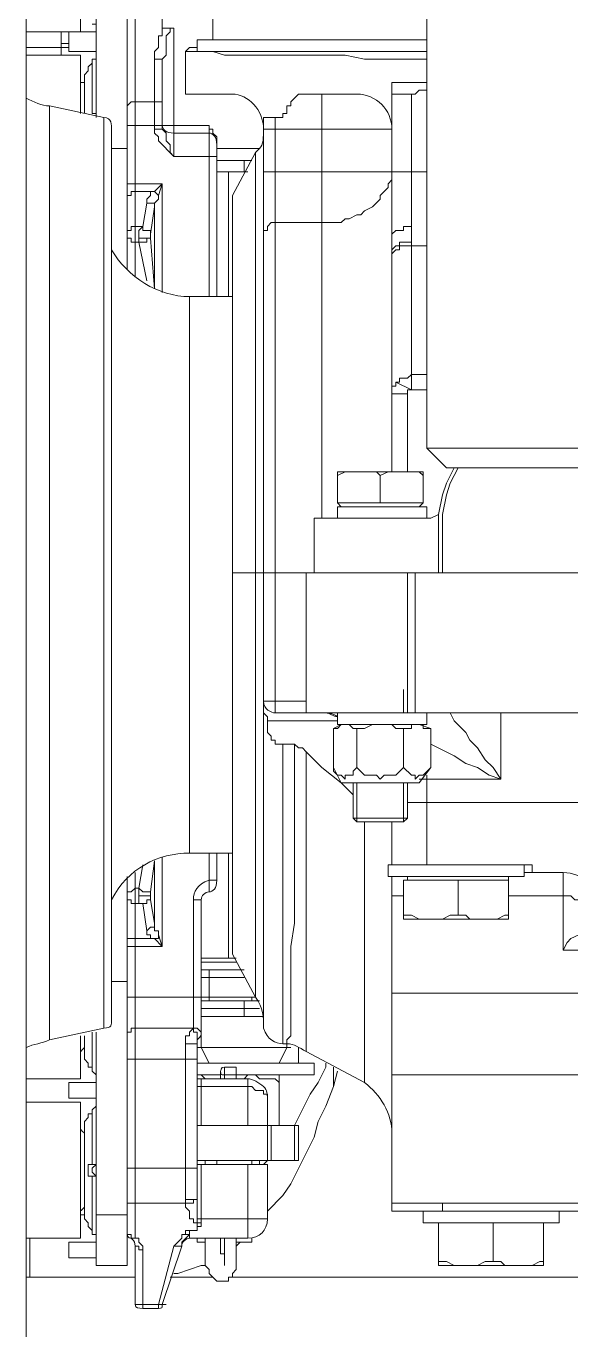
# Model space of a CAD drawing. Header units: millimetres. Extents: x 25083 to 52777, y 24772 to 45779.
# Drawn here: x 46909.1 to 46961.1, y 38556.6 to 38681 of the extents above; entities that cross this region are included whole.
import ezdxf

# ---------------------------------------------------------------- set-up
doc = ezdxf.new("R2010")
doc.units = ezdxf.units.MM

# ---------------------------------------------------------------- blocks, each defined once
blk = doc.blocks.new('zw$F4C5')
at = {"color": 7, "lineweight": 5}
for points in [[(798.79, 312.68), (798.79, 8.91)], [(816.62, 211.67), (816.62, 229.5)], [(805.48, 204.25), (805.48, 228.01)], [(808.45, 189.76), (808.45, 228.01)], [(803.99, 225.79), (803.99, 212.42)], [(809.19, 189.02), (809.19, 226.16)], [(811.79, 212.79), (811.79, 226.16)], [(837.04, 217.25), (837.04, 172.68)], [(805.48, 212.79), (805.48, 213.16), (805.11, 213.16)], [(812.16, 212.79), (811.79, 212.79), (811.79, 212.05), (811.42, 212.05), (811.42, 210.93), (811.05, 210.56), (811.05, 209.82)], [(812.9, 212.79), (812.53, 212.79), (812.53, 212.42), (812.16, 212.05), (812.16, 210.19), (811.79, 209.82), (811.79, 209.45)], [(811.79, 212.79), (812.16, 212.79)], [(812.9, 212.79), (812.16, 212.79)], [(812.9, 200.53), (812.9, 212.79)], [(803.99, 212.42), (798.79, 212.42)], [(802.14, 210.19), (802.14, 212.42)], [(802.14, 212.42), (802.14, 212.05)], [(802.14, 212.05), (802.14, 210.93)], [(805.48, 212.42), (802.88, 212.42)], [(805.48, 212.42), (802.88, 212.42)], [(802.88, 210.56), (802.88, 212.42)], [(815.13, 211.67), (837.04, 211.67)], [(815.13, 210.56), (815.13, 211.67)], [(798.79, 210.93), (802.14, 210.93)], [(802.14, 211.3), (802.88, 211.3)], [(802.88, 210.93), (802.14, 210.93)], [(802.14, 210.93), (802.14, 210.19)], [(805.48, 210.56), (802.88, 210.56)], [(805.48, 210.56), (802.88, 210.56)], [(814.02, 210.56), (814.39, 210.93), (814.76, 210.93)], [(837.04, 209.82), (831.1, 209.82), (829.24, 210.19), (817.73, 210.19), (816.62, 210.56), (814.02, 210.56)], [(814.02, 210.56), (814.02, 206.48)], [(814.76, 210.93), (815.13, 210.93)], [(815.13, 210.56), (837.04, 210.56)], [(798.79, 210.19), (803.99, 210.19)], [(803.99, 210.19), (803.99, 204.62)], [(805.11, 209.45), (804.73, 209.08)], [(804.73, 209.08), (804.73, 208.7)], [(805.11, 209.45), (805.11, 209.82), (805.48, 209.82), (805.48, 210.19)], [(805.11, 209.45), (805.11, 204.62)], [(811.05, 209.82), (811.79, 209.82), (811.79, 209.45)], [(811.05, 209.82), (811.05, 203.13)], [(811.79, 203.13), (811.79, 209.45)], [(804.36, 208.33), (804.73, 208.7)], [(804.36, 204.62), (804.36, 208.33)], [(804.36, 204.62), (804.36, 207.96)], [(837.04, 207.59), (833.7, 207.59)], [(833.7, 170.45), (833.7, 207.59)], [(834.07, 206.48), (833.7, 206.48), (833.7, 206.85)], [(835.56, 206.48), (835.93, 206.48), (836.3, 206.85), (836.67, 206.85)], [(837.04, 207.22), (837.04, 206.85), (836.67, 206.85)], [(801.02, 205.36), (806.22, 204.25)], [(801.02, 205.36), (801.02, 116.24)], [(809.19, 205.73), (808.82, 205.73), (808.45, 205.36)], [(811.05, 205.73), (809.19, 205.73)], [(811.79, 205.36), (811.79, 205.73), (811.05, 205.73)], [(818.48, 206.48), (814.02, 206.48)], [(814.02, 206.48), (818.48, 206.48)], [(823.3, 204.25), (823.3, 204.62), (823.67, 204.62), (823.67, 205.36), (824.05, 205.36), (824.05, 205.73), (824.79, 206.48), (825.9, 206.48)], [(827.02, 206.48), (825.9, 206.48)], [(830.36, 206.48), (827.02, 206.48)], [(827.02, 166), (827.02, 206.48)], [(835.19, 206.48), (834.07, 206.48)], [(835.56, 206.48), (835.19, 206.48)], [(835.56, 206.48), (835.56, 179.74)], [(805.48, 204.62), (805.11, 204.62)], [(805.48, 204.62), (805.48, 204.25)], [(806.22, 204.25), (806.22, 117.35)], [(823.3, 204.25), (821.45, 204.25)], [(821.45, 204.25), (823.3, 204.25)], [(821.45, 148.54), (821.45, 204.25)], [(822.56, 147.43), (822.56, 204.25)], [(806.96, 203.13), (806.96, 118.09)], [(808.45, 203.5), (811.79, 203.5)], [(811.79, 203.13), (811.05, 203.13)], [(812.9, 200.53), (811.42, 202.02), (811.42, 202.39), (811.05, 202.76), (811.05, 203.13)], [(816.25, 203.5), (811.79, 203.5)], [(811.79, 203.13), (812.16, 202.76), (812.16, 202.02), (812.53, 201.65), (812.53, 200.91), (812.9, 200.53)], [(816.25, 203.5), (816.25, 203.13), (816.62, 203.13), (816.62, 202.76), (816.99, 202.39), (816.99, 202.02)], [(816.25, 203.5), (816.25, 187.16)], [(822.56, 203.13), (821.45, 203.13)], [(827.02, 203.13), (822.56, 203.13)], [(829.62, 203.13), (827.02, 203.13)], [(831.84, 203.13), (829.62, 203.13)], [(832.59, 203.13), (831.84, 203.13)], [(833.7, 203.13), (832.59, 203.13)], [(816.25, 202.76), (812.9, 202.76)], [(816.99, 187.16), (816.99, 202.02)], [(806.96, 201.28), (808.45, 201.28)], [(812.9, 200.53), (816.99, 200.53)], [(821.07, 201.28), (816.99, 201.28)], [(820.7, 200.91), (818.48, 196.82)], [(820.7, 200.91), (821.07, 201.28)], [(820.7, 200.91), (820.7, 160.8)], [(816.99, 200.16), (820.33, 200.16)], [(819.59, 200.16), (819.59, 199.05)], [(811.79, 197.93), (808.45, 197.93)], [(811.05, 197.19), (811.79, 197.93)], [(811.79, 197.93), (811.42, 196.82)], [(811.79, 187.54), (811.79, 197.93)], [(816.99, 199.05), (819.59, 199.05)], [(816.99, 199.05), (819.96, 199.05)], [(818.1, 187.16), (818.1, 199.05)], [(822.56, 199.05), (821.45, 199.05)], [(827.02, 199.05), (822.56, 199.05)], [(829.62, 199.05), (827.02, 199.05)], [(833.7, 199.05), (833.7, 198.31), (833.33, 197.93), (833.33, 197.56), (832.59, 196.82), (832.59, 196.45), (831.84, 195.71), (831.1, 195.33), (830.73, 194.96), (830.36, 194.96), (829.62, 194.59), (829.24, 194.59), (828.87, 194.22), (827.02, 194.22)], [(831.84, 199.05), (829.62, 199.05)], [(832.59, 199.05), (831.84, 199.05)], [(833.7, 199.05), (832.59, 199.05)], [(833.7, 199.05), (835.56, 199.05)], [(837.04, 199.05), (835.56, 199.05)], [(808.45, 196.82), (808.82, 196.82), (808.82, 197.19), (809.19, 197.19)], [(809.19, 197.19), (811.05, 197.19)], [(810.31, 196.08), (810.31, 196.45), (810.68, 196.82), (810.68, 197.19), (811.05, 197.19)], [(811.05, 197.19), (811.42, 196.82)], [(811.42, 196.82), (811.42, 196.45), (811.05, 196.08), (811.05, 195.71)], [(818.48, 196.82), (818.48, 160.8)], [(809.93, 193.85), (810.31, 196.08)], [(810.31, 196.08), (811.05, 196.08), (811.05, 195.71)], [(811.05, 195.71), (810.68, 193.11)], [(811.05, 195.71), (811.05, 187.91)], [(818.48, 196.08), (818.48, 125.52)], [(822.56, 194.22), (822.19, 194.22), (821.82, 193.85), (821.82, 193.48), (821.45, 193.48)], [(827.02, 194.22), (822.56, 194.22)], [(809.19, 193.85), (808.82, 193.85), (808.82, 193.48), (808.45, 193.48)], [(809.93, 193.85), (809.19, 193.85)], [(809.56, 192.74), (809.56, 193.48), (809.93, 193.85)], [(810.68, 193.11), (810.68, 193.48), (809.93, 193.48), (809.93, 193.85)], [(810.68, 193.11), (810.68, 192.74)], [(833.7, 192.74), (833.7, 193.11), (834.07, 193.48), (834.82, 193.48), (834.82, 193.85), (835.56, 193.85)], [(808.45, 192.74), (808.82, 192.74), (808.82, 192.36), (809.19, 192.36)], [(809.19, 192.36), (809.56, 192.36)], [(809.56, 192.36), (810.31, 192.36), (810.31, 192.74), (810.68, 192.74)], [(809.56, 192.74), (810.68, 192.74)], [(809.56, 192.36), (809.56, 192.74)], [(810.31, 188.65), (809.56, 192.36)], [(810.68, 192.74), (811.05, 187.91)], [(833.7, 191.25), (833.7, 191.62), (834.07, 191.99), (834.44, 191.99), (834.44, 192.36), (835.56, 192.36)], [(833.7, 190.51), (833.7, 191.25), (834.07, 191.62), (834.44, 191.62), (834.44, 191.99), (835.56, 191.99)], [(837.04, 191.99), (835.56, 191.99)], [(814.39, 187.16), (818.48, 187.16)], [(814.39, 134.06), (814.39, 187.16)], [(834.07, 179), (834.44, 179), (834.44, 179.37), (835.19, 179.37), (835.56, 179.74)], [(837.04, 179.74), (835.56, 179.74)], [(835.56, 179.74), (835.56, 178.25)], [(833.7, 177.88), (833.7, 178.62), (834.07, 178.62), (834.07, 179)], [(834.07, 179), (835.56, 178.25)], [(835.56, 178.25), (835.19, 178.25), (835.19, 177.88)], [(837.04, 178.25), (835.56, 178.25)], [(833.7, 177.88), (835.19, 177.88)], [(835.19, 170.45), (835.19, 177.88)], [(837.04, 172.68), (860.81, 172.68)], [(837.04, 172.68), (838.9, 170.83)], [(839.64, 170.83), (838.9, 169.34), (838.53, 168.23), (838.16, 166.37), (838.16, 160.8)], [(838.9, 170.83), (858.95, 170.83)], [(838.9, 169.34), (839.64, 170.83)], [(840.01, 170.83), (839.27, 169.34)], [(830.73, 170.45), (829.24, 170.45), (828.5, 170.08)], [(828.5, 170.45), (836.67, 170.45)], [(828.5, 167.48), (828.5, 170.45)], [(832.59, 170.08), (832.22, 170.45), (830.73, 170.45)], [(834.82, 170.45), (833.33, 170.45), (832.59, 170.08)], [(832.59, 167.48), (832.59, 170.08)], [(836.67, 170.08), (836.3, 170.45), (834.82, 170.45)], [(836.67, 167.48), (836.67, 170.45)], [(838.16, 160.8), (838.16, 166.37), (838.53, 168.23), (838.9, 169.34)], [(839.27, 169.34), (838.9, 168.23), (838.53, 166.37), (838.53, 160.8)], [(828.5, 167.48), (836.67, 167.48)], [(828.5, 167.48), (828.87, 167.11)], [(828.5, 167.11), (837.04, 167.11)], [(828.5, 167.11), (828.5, 166)], [(836.67, 167.48), (836.3, 167.11)], [(837.04, 167.11), (837.04, 166)], [(837.04, 166), (826.27, 166)], [(826.27, 160.8), (826.27, 166)], [(837.04, 166), (837.41, 166), (838.16, 166.37)], [(821.45, 160.8), (818.48, 160.8)], [(818.48, 160.8), (818.48, 124.41)], [(820.7, 120.32), (820.7, 160.8)], [(822.56, 160.8), (821.45, 160.8)], [(821.45, 160.43), (821.45, 160.8)], [(825.53, 160.8), (822.56, 160.8)], [(825.9, 160.8), (825.53, 160.8)], [(825.53, 160.8), (825.53, 147.43)], [(827.76, 160.8), (825.9, 160.8)], [(829.24, 160.8), (827.76, 160.8)], [(831.84, 160.8), (829.24, 160.8)], [(835.19, 160.8), (831.84, 160.8)], [(835.93, 160.8), (835.19, 160.8)], [(835.19, 160.8), (835.19, 147.43)], [(835.19, 160.8), (835.19, 147.43)], [(835.93, 160.8), (854.87, 160.8)], [(835.93, 147.43), (835.93, 160.8)], [(821.45, 154.11), (821.45, 160.43)], [(821.45, 147.43), (821.45, 154.11)], [(822.56, 148.54), (821.45, 148.54)], [(825.53, 148.54), (822.56, 148.54)], [(821.82, 146.69), (821.82, 147.06), (821.45, 147.43)], [(821.45, 147.43), (821.45, 117.35)], [(827.02, 147.43), (822.56, 147.43)], [(825.9, 147.43), (825.53, 147.43)], [(827.76, 147.43), (825.9, 147.43)], [(825.9, 147.43), (827.39, 147.43)], [(828.13, 147.43), (827.39, 147.43)], [(829.24, 147.43), (827.76, 147.43)], [(828.13, 147.43), (828.87, 147.43)], [(828.5, 147.43), (828.13, 147.43)], [(828.87, 147.43), (828.5, 147.43)], [(828.5, 147.43), (837.04, 147.43)], [(828.5, 146.32), (828.5, 147.43)], [(828.87, 147.43), (829.62, 147.43)], [(829.62, 147.43), (828.87, 147.43)], [(831.84, 147.43), (829.24, 147.43)], [(829.62, 147.43), (830.73, 147.43)], [(830.73, 147.43), (829.62, 147.43)], [(830.73, 147.43), (832.22, 147.43)], [(835.19, 147.43), (831.84, 147.43)], [(832.22, 147.43), (832.96, 147.43)], [(832.96, 147.43), (833.33, 147.43)], [(833.33, 147.43), (833.7, 147.43)], [(835.19, 147.43), (835.93, 147.43)], [(835.56, 147.43), (835.19, 147.43)], [(835.93, 147.43), (835.56, 147.43)], [(835.56, 147.43), (835.93, 147.43)], [(837.79, 147.43), (835.93, 147.43)], [(835.93, 147.43), (854.87, 147.43)], [(837.04, 147.43), (835.93, 147.43)], [(837.04, 147.06), (837.04, 147.43)], [(837.04, 147.06), (837.04, 147.43)], [(837.04, 146.32), (837.04, 147.43)], [(839.64, 147.43), (837.79, 147.43)], [(839.27, 147.43), (839.64, 146.69), (840.76, 145.57), (841.13, 144.83), (841.87, 144.09), (842.61, 142.97), (843.36, 142.23), (844.1, 141.12)], [(843.73, 147.43), (839.64, 147.43)], [(849.3, 147.43), (843.73, 147.43)], [(844.1, 141.12), (844.1, 147.43)], [(854.87, 147.43), (849.3, 147.43)], [(828.5, 146.69), (821.82, 146.69)], [(823.3, 144.46), (822.56, 144.46), (822.56, 144.83), (822.19, 144.83), (822.19, 145.2), (821.82, 145.57), (821.82, 146.69)], [(830.36, 145.94), (829.99, 145.94), (829.62, 146.32), (828.87, 146.32), (828.5, 145.94), (828.13, 145.94)], [(828.87, 146.32), (828.13, 145.94)], [(828.13, 145.94), (828.13, 142.23)], [(828.5, 146.32), (837.04, 146.32)], [(832.59, 146.32), (831.84, 146.32), (831.1, 145.94), (830.36, 145.94)], [(830.36, 145.94), (830.36, 142.23)], [(834.82, 145.94), (834.07, 145.94), (833.7, 146.32), (832.59, 146.32)], [(837.41, 145.94), (836.67, 145.94), (836.67, 146.32), (835.56, 146.32), (835.56, 145.94), (834.82, 145.94)], [(834.82, 145.94), (834.82, 142.23)], [(836.3, 146.32), (837.41, 145.94)], [(837.41, 145.94), (837.41, 142.23)], [(823.3, 144.46), (824.42, 144.46)], [(823.3, 115.86), (823.3, 144.46)], [(823.67, 115.86), (823.67, 116.24), (824.05, 116.61), (824.05, 125.15), (824.42, 127.38), (824.42, 144.46)], [(824.42, 144.46), (824.79, 144.09), (825.16, 144.09), (825.53, 143.72)], [(837.41, 144.46), (839.64, 143.34), (840.76, 142.6), (841.87, 142.23), (842.98, 141.49), (844.1, 141.12)], [(829.99, 139.63), (828.87, 140.75), (827.02, 142.23), (825.53, 143.72)], [(825.53, 143.72), (825.53, 115.12)], [(830.36, 142.23), (829.99, 141.86), (829.99, 141.49), (829.24, 141.49), (829.24, 141.12), (828.87, 141.49), (828.5, 141.49), (828.13, 141.86), (828.13, 142.23)], [(828.13, 142.23), (828.87, 140.75)], [(832.59, 141.12), (832.22, 141.49), (831.1, 141.49), (830.36, 142.23)], [(834.82, 142.23), (834.07, 141.49), (832.96, 141.49), (832.59, 141.12)], [(837.41, 142.23), (836.67, 141.49), (836.3, 141.49), (835.93, 141.12), (835.93, 141.49), (835.56, 141.49), (834.82, 142.23)], [(837.41, 142.23), (836.3, 140.75)], [(828.87, 140.75), (836.3, 140.75)], [(829.99, 140.75), (829.99, 137.4)], [(835.19, 140.75), (835.19, 137.4)], [(837.04, 141.12), (836.3, 141.12)], [(837.04, 141.12), (836.3, 141.12)], [(837.04, 141.12), (837.04, 141.49)], [(837.04, 141.12), (844.1, 141.12)], [(837.04, 132.95), (837.04, 141.12)], [(836.67, 138.89), (835.19, 138.89)], [(837.04, 138.89), (836.67, 138.89)], [(837.04, 138.89), (889.78, 138.89)], [(829.99, 137.4), (835.19, 137.4)], [(829.99, 137.4), (830.36, 137.03)], [(830.36, 137.03), (834.82, 137.03)], [(830.36, 137.03), (834.82, 137.03)], [(831.1, 137.03), (831.1, 112.15)], [(833.7, 132.95), (833.7, 137.03)], [(835.19, 137.4), (834.82, 137.03)], [(811.05, 133.32), (810.68, 130.35)], [(811.05, 133.32), (811.05, 127.38)], [(811.79, 125.15), (811.79, 133.69)], [(814.39, 134.06), (818.48, 134.06)], [(816.25, 134.06), (816.25, 131.46)], [(816.99, 131.46), (816.99, 134.06)], [(818.1, 124.03), (818.1, 134.06)], [(809.19, 97.3), (809.19, 132.2)], [(809.56, 130.72), (809.93, 132.95)], [(833.7, 132.95), (833.33, 132.95)], [(833.33, 132.95), (833.33, 131.83)], [(834.44, 132.95), (833.7, 132.95)], [(835.56, 132.95), (834.44, 132.95)], [(836.67, 132.95), (835.56, 132.95)], [(837.04, 132.95), (836.67, 132.95)], [(837.04, 132.95), (847.07, 132.95)], [(846.33, 132.95), (847.07, 132.95)], [(846.33, 132.95), (846.33, 131.83)], [(846.33, 132.2), (847.07, 132.2)], [(847.07, 132.95), (847.07, 132.2)], [(847.07, 132.2), (850.04, 132.2)], [(847.07, 132.2), (850.04, 132.2)], [(850.04, 132.2), (850.04, 124.78)], [(808.45, 94.7), (808.45, 131.83)], [(809.19, 130.72), (808.82, 130.35), (808.45, 130.35)], [(809.56, 130.72), (809.19, 130.72)], [(810.68, 130.35), (809.93, 130.35), (809.56, 130.72)], [(809.56, 129.98), (809.56, 130.72)], [(816.99, 131.46), (816.25, 131.46)], [(816.25, 131.46), (816.25, 130.35)], [(833.7, 131.83), (833.33, 131.83)], [(833.33, 131.83), (834.44, 131.83)], [(833.7, 100.64), (833.7, 131.83)], [(834.07, 131.83), (833.7, 131.83)], [(834.44, 131.83), (834.07, 131.83)], [(834.82, 131.83), (834.44, 131.83)], [(834.44, 131.83), (834.82, 131.83)], [(836.3, 131.83), (834.82, 131.83)], [(834.82, 131.83), (835.19, 131.83)], [(840.01, 131.46), (834.82, 131.46)], [(834.82, 127.75), (834.82, 131.46)], [(835.19, 131.46), (835.19, 131.83)], [(840.01, 131.83), (836.3, 131.83)], [(840.01, 131.83), (843.36, 131.83)], [(844.84, 131.46), (840.01, 131.46)], [(840.01, 131.46), (840.01, 128.12)], [(843.36, 131.83), (844.47, 131.83)], [(844.47, 131.83), (845.21, 131.83)], [(845.58, 131.83), (844.84, 131.83)], [(844.84, 131.46), (844.84, 131.83)], [(844.84, 131.46), (844.84, 127.75)], [(845.21, 131.83), (845.58, 131.83)], [(845.96, 131.83), (845.58, 131.83)], [(845.58, 131.83), (846.33, 131.83)], [(846.33, 131.83), (845.96, 131.83)], [(808.45, 129.6), (808.82, 129.6), (808.82, 129.23), (809.19, 129.23)], [(809.56, 129.98), (810.68, 129.98)], [(809.93, 129.23), (809.56, 129.23), (809.56, 129.98)], [(809.93, 129.23), (810.31, 129.23), (810.31, 129.6), (810.68, 129.6)], [(810.68, 130.35), (810.68, 129.98)], [(810.68, 129.98), (810.68, 129.6)], [(810.68, 129.6), (811.05, 127.38)], [(814.76, 129.6), (815.5, 129.6)], [(814.76, 129.6), (814.76, 117.35)], [(815.5, 116.98), (815.5, 129.6)], [(834.82, 129.98), (833.7, 129.98)], [(850.04, 129.98), (844.84, 129.98)], [(853.38, 128.12), (853.38, 128.49), (852.27, 129.6), (851.15, 129.6), (850.78, 129.98), (850.04, 129.98)], [(809.19, 129.23), (809.93, 129.23)], [(810.31, 126.63), (809.93, 129.23)], [(811.05, 127.38), (811.05, 127), (810.68, 127), (810.31, 126.63)], [(811.05, 127.38), (811.05, 126.63), (811.42, 126.63), (811.42, 126.26)], [(834.82, 128.12), (835.56, 128.12), (836.3, 127.75), (837.41, 127.75)], [(834.82, 127.75), (835.19, 127.75)], [(835.19, 127.75), (836.67, 127.75)], [(842.61, 127.75), (836.67, 127.75)], [(837.41, 127.75), (838.53, 127.75), (839.27, 128.12), (840.01, 128.12)], [(837.41, 127.75), (842.61, 127.75)], [(840.01, 128.12), (840.76, 128.12), (841.13, 127.75), (842.61, 127.75)], [(842.61, 127.75), (843.73, 127.75), (844.47, 128.12), (844.84, 128.12)], [(842.61, 127.75), (843.36, 127.75)], [(843.36, 127.75), (844.84, 127.75)], [(850.04, 124.78), (850.41, 125.52), (850.78, 125.89), (851.53, 126.26), (852.27, 127), (852.64, 127), (852.64, 127.38), (853.01, 127.38)], [(809.19, 125.89), (808.45, 125.89)], [(811.05, 125.89), (809.19, 125.89)], [(811.05, 125.89), (810.68, 125.89), (810.68, 126.26), (810.31, 126.26), (810.31, 126.63)], [(811.05, 125.89), (811.42, 125.89), (811.42, 126.26)], [(811.79, 125.15), (811.05, 125.89)], [(811.42, 126.26), (811.79, 125.15)], [(808.45, 125.15), (811.79, 125.15)], [(850.04, 124.78), (856.73, 124.78)], [(818.85, 124.03), (815.5, 124.03)], [(815.5, 124.03), (815.5, 123.66)], [(818.85, 123.66), (815.5, 123.66)], [(815.5, 123.66), (818.85, 123.66)], [(818.48, 124.41), (820.7, 120.32)], [(815.5, 122.92), (819.59, 122.92)], [(815.5, 122.18), (819.59, 122.18)], [(816.25, 122.18), (816.25, 122.92)], [(816.25, 120.32), (816.25, 122.18)], [(806.96, 121.81), (808.45, 121.81)], [(889.78, 120.69), (833.7, 120.69)], [(815.5, 120.32), (808.45, 120.32)], [(820.33, 120.32), (815.5, 120.32)], [(819.96, 119.95), (815.5, 119.95)], [(816.25, 119.95), (816.25, 120.32)], [(819.59, 119.95), (819.59, 118.46)], [(820.33, 120.32), (820.33, 119.95), (819.96, 119.95)], [(821.07, 119.95), (819.96, 119.95)], [(820.7, 120.32), (820.33, 120.32)], [(815.5, 119.21), (821.07, 119.21)], [(815.5, 118.46), (821.45, 118.46)], [(815.5, 118.46), (815.5, 115.49)], [(801.02, 116.24), (806.22, 117.35)], [(805.11, 116.98), (805.11, 113.26)], [(805.48, 94.7), (805.48, 116.98)], [(808.45, 116.98), (808.82, 116.98), (808.82, 117.35), (809.19, 117.35)], [(809.19, 117.35), (814.76, 117.35)], [(814.02, 115.86), (814.02, 116.61), (814.39, 116.61), (814.39, 116.98), (814.76, 117.35)], [(814.76, 117.35), (814.76, 116.98), (815.13, 116.98), (815.13, 116.24)], [(815.5, 116.98), (815.13, 117.35), (814.76, 117.35)], [(815.13, 116.24), (815.13, 116.98), (814.76, 116.98), (814.76, 117.35)], [(803.99, 116.61), (803.99, 112.52)], [(804.36, 115.12), (804.36, 116.61)], [(804.36, 114.38), (804.36, 116.61)], [(814.02, 115.86), (815.13, 115.86)], [(814.02, 115.86), (814.02, 101.01)], [(815.13, 101.38), (815.13, 115.86)], [(823.3, 115.86), (823.67, 115.86)], [(823.67, 115.86), (823.67, 115.49)], [(815.5, 115.49), (815.13, 115.49)], [(823.67, 115.49), (815.5, 115.49)], [(815.5, 115.49), (816.25, 114.01)], [(823.67, 115.49), (822.93, 114.01)], [(824.05, 115.49), (823.67, 115.49)], [(824.79, 114.01), (824.79, 115.49)], [(831.1, 112.15), (825.53, 115.12)], [(804.36, 114.38), (804.73, 114.01)], [(804.73, 114.01), (804.73, 113.64)], [(804.73, 113.64), (805.11, 113.64), (805.11, 113.26)], [(805.48, 112.89), (805.11, 113.26)], [(808.45, 114.38), (815.13, 114.38)], [(815.13, 114.01), (816.25, 114.01)], [(822.93, 114.01), (816.25, 114.01)], [(817.36, 112.52), (817.36, 113.26)], [(817.73, 113.64), (818.85, 113.64)], [(817.73, 112.52), (817.73, 113.64)], [(818.85, 113.64), (818.85, 112.52)], [(818.85, 113.26), (818.85, 112.52)], [(822.93, 114.01), (826.27, 114.01)], [(826.27, 114.01), (826.27, 112.89)], [(828.13, 113.64), (828.13, 111.78)], [(828.5, 113.26), (828.13, 111.78)], [(798.79, 112.52), (803.99, 112.52)], [(805.48, 112.15), (802.88, 112.15)], [(805.48, 112.15), (802.88, 112.15)], [(802.88, 110.66), (802.88, 112.15)], [(817.36, 112.89), (815.13, 112.89)], [(815.13, 112.89), (815.5, 112.89), (815.88, 112.52), (816.62, 112.52)], [(815.5, 112.52), (815.13, 112.52)], [(815.5, 112.52), (815.13, 112.52)], [(819.96, 112.52), (815.5, 112.52)], [(815.5, 108.07), (815.5, 112.52)], [(816.62, 112.52), (816.99, 112.52)], [(817.73, 112.89), (818.85, 112.89)], [(818.85, 112.52), (819.59, 112.52), (819.96, 112.89), (820.33, 112.89)], [(826.27, 112.89), (818.85, 112.89)], [(819.96, 112.52), (819.96, 108.07)], [(820.33, 112.89), (820.7, 112.89), (821.07, 112.52), (822.56, 112.52), (822.93, 112.15)], [(822.93, 108.07), (822.93, 112.89)], [(833.7, 112.89), (889.78, 112.89)], [(815.13, 111.78), (819.96, 111.78)], [(819.96, 111.78), (820.33, 111.78), (820.7, 111.41), (821.45, 111.41), (821.45, 111.04), (821.82, 111.04), (821.82, 110.66)], [(821.82, 99.9), (823.3, 101.38), (824.05, 102.5), (826.27, 106.95), (826.65, 108.44), (827.39, 109.92), (828.13, 111.78)], [(803.99, 110.29), (798.79, 110.29)], [(805.48, 110.66), (802.88, 110.66)], [(805.48, 110.66), (802.88, 110.66)], [(803.99, 110.29), (803.99, 97.3)], [(805.11, 109.55), (805.11, 109.18), (804.73, 109.18)], [(805.11, 109.55), (805.48, 109.92)], [(805.11, 109.55), (805.11, 104.35)], [(821.82, 108.07), (821.82, 110.66)], [(804.36, 108.44), (804.73, 108.81)], [(804.36, 99.15), (804.36, 108.44)], [(804.73, 109.18), (804.73, 108.81)], [(804.36, 99.9), (804.36, 107.69)], [(815.13, 108.07), (824.79, 108.07)], [(815.13, 108.07), (821.82, 108.07)], [(815.13, 104.72), (815.13, 108.07)], [(821.82, 104.72), (821.82, 108.07)], [(821.82, 108.07), (821.82, 104.72)], [(821.82, 104.72), (821.82, 108.07)], [(822.19, 108.07), (822.19, 104.72)], [(824.42, 104.72), (824.42, 108.07)], [(824.42, 108.07), (824.42, 104.72)], [(824.79, 104.72), (824.79, 108.07)], [(824.79, 104.72), (815.13, 104.72)], [(815.88, 104.35), (815.88, 104.72)], [(816.99, 104.35), (816.99, 104.72)], [(820.33, 104.35), (820.33, 104.72)], [(821.07, 104.35), (821.07, 104.72)], [(804.73, 103.24), (804.73, 104.35), (805.11, 104.35)], [(805.11, 104.35), (805.48, 104.35)], [(805.48, 104.35), (805.11, 103.98), (805.11, 103.61), (805.48, 103.24)], [(815.13, 103.98), (808.45, 103.98)], [(815.13, 104.35), (821.82, 104.35)], [(815.5, 98.41), (815.5, 104.35)], [(819.96, 104.35), (819.96, 97.3)], [(821.82, 99.15), (821.82, 104.35)], [(804.73, 103.24), (805.11, 103.24)], [(805.11, 103.24), (805.48, 103.24)], [(805.11, 103.24), (805.11, 98.04)], [(815.13, 101.38), (815.13, 101.01), (814.02, 101.01)], [(814.02, 100.64), (814.02, 101.01)], [(815.13, 101.01), (814.76, 101.01), (814.76, 100.64), (814.02, 100.64)], [(815.13, 101.38), (815.13, 101.01)], [(815.13, 101.01), (815.13, 99.15)], [(808.45, 100.64), (809.19, 100.64)], [(809.19, 100.64), (814.02, 100.64)], [(814.76, 98.78), (814.76, 99.15), (814.39, 99.15), (814.39, 99.9), (814.02, 100.27), (814.02, 100.64)], [(889.78, 100.64), (833.7, 100.64)], [(889.78, 100.64), (833.7, 100.64)], [(833.7, 100.64), (833.7, 99.9)], [(889.78, 99.9), (833.7, 99.9)], [(836.67, 99.9), (836.67, 98.78)], [(838.53, 100.64), (838.53, 99.9)], [(847.07, 100.64), (846.7, 100.64)], [(848.18, 100.64), (847.07, 100.64)], [(848.93, 100.64), (848.18, 100.64)], [(849.67, 100.64), (848.93, 100.64)], [(850.04, 100.64), (849.67, 100.64)], [(849.67, 99.9), (849.67, 98.78)], [(804.36, 99.15), (804.73, 98.78)], [(804.73, 98.78), (804.73, 98.41)], [(804.73, 98.41), (805.11, 98.04)], [(808.45, 99.52), (805.48, 99.52)], [(815.13, 99.15), (815.13, 98.78), (814.76, 98.78)], [(814.76, 98.78), (815.13, 98.78), (815.13, 98.41), (815.5, 98.41)], [(821.82, 99.15), (815.13, 99.15)], [(815.13, 98.78), (815.13, 99.15)], [(815.5, 98.78), (815.13, 98.78)], [(815.5, 98.41), (815.13, 98.41)], [(815.13, 98.04), (815.13, 98.41)], [(815.5, 98.41), (815.5, 98.78)], [(836.67, 98.78), (837.04, 98.78)], [(838.53, 98.78), (837.04, 98.78)], [(838.53, 98.78), (837.04, 98.78)], [(843.36, 98.78), (838.16, 98.78)], [(838.16, 94.7), (838.16, 98.78)], [(839.64, 98.78), (838.53, 98.78)], [(843.36, 98.78), (839.64, 98.78)], [(848.18, 98.78), (843.36, 98.78)], [(847.07, 98.78), (843.36, 98.78)], [(843.36, 98.78), (843.36, 95.07)], [(847.81, 98.78), (847.07, 98.78)], [(849.67, 98.78), (847.81, 98.78)], [(849.67, 98.78), (847.81, 98.78)], [(848.18, 98.78), (848.18, 94.7)], [(798.79, 97.3), (803.99, 97.3)], [(799.16, 93.58), (799.16, 97.3)], [(805.48, 97.3), (805.48, 97.67), (805.11, 97.67), (805.11, 98.04)], [(809.19, 97.3), (808.82, 97.3), (808.82, 97.67), (808.45, 97.67)], [(808.82, 97.3), (809.19, 97.3)], [(809.19, 97.3), (809.56, 97.3), (809.56, 96.92), (809.93, 96.55), (809.93, 96.18)], [(812.9, 96.55), (813.65, 97.3), (813.65, 97.67), (814.02, 97.67)], [(814.39, 97.67), (813.65, 96.92), (813.65, 96.55)], [(814.39, 98.04), (814.02, 98.04), (814.02, 97.67)], [(814.02, 97.67), (814.39, 97.67)], [(815.13, 98.04), (814.39, 98.04)], [(815.13, 98.04), (814.39, 98.04)], [(814.39, 97.67), (814.39, 98.04)], [(814.39, 97.67), (814.39, 98.04)], [(814.39, 97.67), (814.39, 97.3)], [(814.39, 97.3), (819.96, 97.3)], [(815.13, 97.3), (815.13, 96.92)], [(817.36, 93.21), (816.99, 93.21), (816.25, 93.95), (816.25, 94.33), (815.88, 94.7), (815.88, 97.3)], [(817.73, 94.7), (817.73, 95.81), (817.36, 95.81), (817.36, 97.3)], [(817.73, 95.07), (817.73, 97.3)], [(818.85, 96.92), (818.85, 97.3)], [(818.85, 97.3), (818.85, 94.7)], [(818.85, 95.07), (818.85, 97.3)], [(820.33, 97.3), (820.33, 96.92)], [(805.48, 96.92), (802.88, 96.92)], [(802.88, 95.44), (802.88, 96.92)], [(809.19, 90.98), (809.19, 96.55)], [(809.19, 96.55), (809.56, 96.55), (809.56, 96.18), (809.93, 96.18)], [(809.93, 90.61), (809.93, 96.18)], [(811.42, 90.98), (812.9, 96.55)], [(813.65, 96.55), (811.79, 90.98)], [(812.9, 96.55), (813.28, 96.55)], [(813.28, 96.55), (813.65, 96.55)], [(815.88, 96.92), (815.13, 96.92)], [(820.33, 96.92), (818.85, 96.92)], [(818.85, 96.55), (819.22, 96.92)], [(805.48, 95.44), (802.88, 95.44)], [(805.48, 94.7), (808.45, 94.7)], [(812.9, 93.95), (813.28, 93.95), (815.5, 94.7), (815.88, 94.7)], [(818.85, 94.7), (818.85, 94.33), (818.48, 93.95), (818.48, 93.58), (818.1, 93.58), (818.1, 93.21), (817.36, 93.21)], [(838.16, 95.07), (838.9, 95.07), (839.64, 94.7), (840.76, 94.7)], [(838.16, 94.7), (838.53, 94.7)], [(838.53, 94.7), (840.01, 94.7)], [(845.96, 94.7), (840.01, 94.7)], [(840.76, 94.7), (841.87, 94.7), (842.61, 95.07), (843.36, 95.07)], [(843.36, 95.07), (844.1, 95.07), (844.47, 94.7), (845.96, 94.7)], [(845.96, 94.7), (847.07, 94.7), (847.81, 95.07), (848.18, 95.07)], [(845.96, 94.7), (846.33, 94.7)], [(846.33, 94.7), (847.81, 94.7)], [(847.81, 94.7), (848.18, 94.7)], [(798.79, 93.58), (809.19, 93.58)], [(812.53, 93.58), (816.62, 93.58)], [(818.48, 93.58), (949.94, 93.58)], [(809.93, 90.98), (809.19, 90.98), (809.19, 91.35)], [(811.42, 90.98), (809.93, 90.98)], [(811.42, 90.61), (811.42, 90.98)], [(812.16, 90.98), (811.42, 90.98)], [(809.93, 90.61), (811.42, 90.61)]]:
    blk.add_lwpolyline(points, dxfattribs=at)
at = {"color": 7, "lineweight": 0}
for points in [[(834.82, 147.43), (834.82, 149.66)], [(830.36, 137.03), (830.36, 140.75)], [(834.82, 137.03), (834.82, 140.75)], [(824.42, 108.07), (825.9, 111.04), (826.65, 112.15), (827.39, 113.64), (827.39, 114.01)], [(821.45, 104.35), (821.82, 104.72)], [(804.36, 99.52), (803.99, 99.52)]]:
    blk.add_lwpolyline(points, dxfattribs=at)
at = {"color": 7, "lineweight": 5}
for points in [[(804.36, 208.33), (804.36, 208.33), (804.36, 207.96), (804.36, 207.96)], [(804.36, 207.59), (803.99, 207.59), (803.99, 207.59), (803.99, 207.59)], [(798.79, 206.1), (799.54, 205.73), (800.28, 205.36), (801.02, 205.36)], [(821.45, 203.13), (821.45, 204.99), (819.96, 206.48), (818.48, 206.48)], [(833.7, 203.13), (833.7, 204.99), (832.22, 206.48), (830.36, 206.48)], [(806.96, 203.13), (806.96, 203.5), (806.96, 204.25), (806.22, 204.25)], [(811.79, 203.5), (811.79, 203.13), (812.16, 202.76), (812.9, 202.76)], [(821.45, 203.13), (821.45, 202.39), (821.45, 201.65), (821.07, 201.28)], [(816.99, 201.65), (816.99, 202.39), (816.62, 202.76), (816.25, 202.76)], [(818.48, 196.82), (818.48, 196.82), (818.48, 196.45), (818.48, 196.08)], [(806.96, 191.62), (808.45, 189.02), (811.42, 187.16), (814.39, 187.16)], [(821.45, 148.54), (821.45, 147.8), (822.19, 147.43), (822.56, 147.43)], [(828.5, 147.06), (828.13, 147.43), (827.39, 147.43), (827.02, 147.43)], [(828.5, 147.06), (828.13, 147.06), (827.76, 147.43), (827.39, 147.43)], [(837.04, 141.12), (837.04, 141.12), (837.04, 141.12), (837.04, 141.12)], [(814.39, 134.06), (811.42, 134.06), (808.45, 132.58), (806.96, 129.6)], [(853.38, 129.23), (853.38, 130.72), (851.9, 132.2), (850.04, 132.2)], [(816.25, 131.46), (815.13, 131.09), (814.76, 130.35), (814.76, 129.6)], [(816.25, 130.35), (816.62, 130.35), (816.99, 130.72), (816.99, 131.46)], [(816.25, 130.35), (815.88, 130.35), (815.5, 129.98), (815.5, 129.6)], [(818.48, 125.52), (818.48, 125.15), (818.48, 124.78), (818.48, 124.41)], [(821.45, 117.35), (821.45, 118.46), (821.45, 119.21), (820.7, 120.32)], [(806.22, 117.35), (806.96, 117.35), (806.96, 117.72), (806.96, 118.09)], [(815.13, 116.24), (815.5, 116.61), (815.5, 116.61), (815.5, 116.98)], [(821.45, 117.35), (821.82, 116.24), (822.56, 115.86), (823.3, 115.86)], [(801.02, 116.24), (800.28, 115.86), (799.54, 115.86), (798.79, 115.49)], [(815.13, 116.24), (815.13, 116.24), (815.13, 115.86), (815.13, 115.86)], [(825.53, 115.12), (824.79, 115.49), (824.42, 115.86), (823.67, 115.86)], [(803.99, 115.12), (803.99, 115.12), (803.99, 115.12), (804.36, 115.49)], [(804.36, 115.12), (804.36, 114.75), (804.36, 114.75), (804.36, 114.38)], [(817.73, 113.64), (817.36, 113.64), (817.36, 113.26), (817.36, 113.26)], [(817.36, 113.26), (817.36, 112.89), (817.36, 112.89), (817.73, 112.89)], [(818.85, 113.64), (818.85, 113.64), (818.85, 113.26), (818.85, 113.26)], [(818.85, 113.26), (818.85, 112.89), (818.85, 112.89), (818.85, 112.89)], [(821.45, 111.78), (821.07, 112.15), (820.33, 112.52), (819.96, 112.52)], [(833.7, 107.32), (833.7, 109.18), (832.59, 111.04), (831.1, 112.15)], [(821.82, 110.66), (821.82, 111.04), (821.82, 111.41), (821.45, 111.78)], [(804.36, 108.44), (804.36, 108.07), (804.36, 108.07), (804.36, 107.69)], [(804.36, 107.32), (803.99, 107.69), (803.99, 107.69), (803.99, 107.69)], [(803.99, 99.9), (803.99, 99.9), (803.99, 99.9), (804.36, 100.27)], [(804.36, 99.9), (804.36, 99.52), (804.36, 99.52), (804.36, 99.15)], [(819.96, 97.3), (821.07, 97.3), (821.82, 98.04), (821.82, 99.15)], [(808.45, 97.67), (808.45, 97.3), (808.82, 97.3), (808.82, 97.3)], [(809.19, 96.55), (809.19, 96.92), (809.19, 96.92), (808.82, 97.3)], [(814.39, 97.3), (814.02, 97.3), (813.65, 96.92), (813.65, 96.55)], [(818.85, 94.7), (818.85, 94.7), (818.85, 95.07), (818.85, 95.07)], [(809.19, 90.98), (809.19, 90.61), (809.56, 90.61), (809.93, 90.61)], [(811.42, 90.61), (811.79, 90.61), (811.79, 90.61), (811.79, 90.98)]]:
    blk.add_open_spline(points, degree=3, dxfattribs=at)

msp = doc.modelspace()

# ---------------------------------------------------------------- block references
msp.add_blockref('zw$F4C5', (46110.278, 38468.039))

doc.saveas('drawing.dxf')
